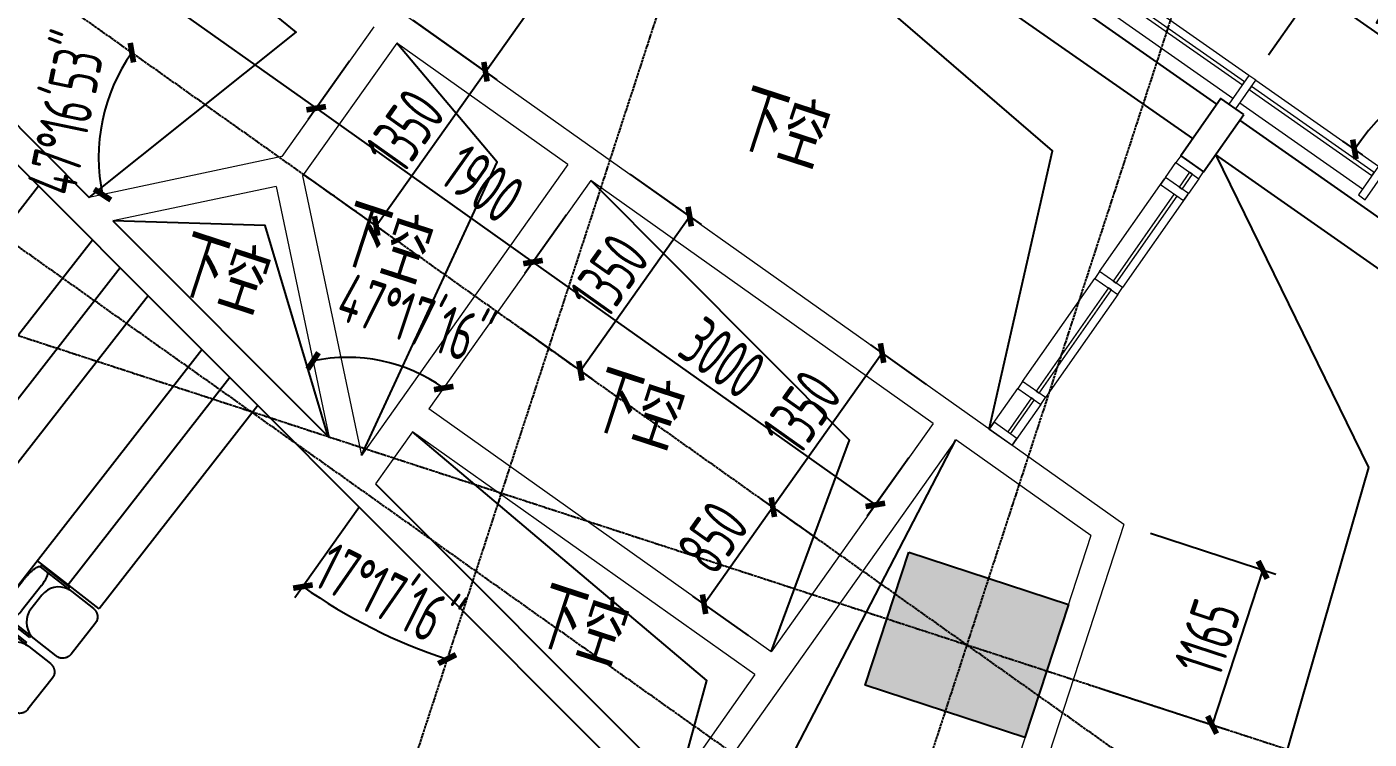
# Model space of a CAD drawing. Header units: millimetres. Extents: x 11515858 to 24947533, y -12784974 to -6116114.
# Drawn here: x 11858917 to 11868513, y -6331300 to -6326210 of the extents above; entities that cross this region are included whole.
import ezdxf
from ezdxf.enums import TextEntityAlignment as Align

# ---------------------------------------------------------------- set-up
doc = ezdxf.new("R2010")
doc.units = ezdxf.units.MM
doc.header["$LTSCALE"] = 10
doc.linetypes.add('A2-RG-AXIS$0$CENTER', pattern=[2, 1.25, -0.25, 0.25, -0.25])
doc.linetypes.add('A2-RG-AXIS$0$DOTE', pattern=[2.42, 2, -0.2, 0.02, -0.2])
for name, color, linetype in [('A2-RB-F2$0$$34$A-DIMS-100', 1, 'Continuous'), ('A2-RB-F2$0$A-DIMS-100', 1, 'Continuous'), ('A2-RD-F2$0$A-FURN-FIXT', 9, 'Continuous'), ('A2-RD-F2$0$A-STRS', 50, 'Continuous'), ('A2-RG-AXIS$0$A-GRID', 1, 'A2-RG-AXIS$0$CENTER'), ('A2-RI-F2$0$A-BEAM-PLAN-S', 2, 'Continuous'), ('A2-RI-F2$0$A-COLS-PLAN-C', 7, 'Continuous'), ('A2-RI-F2$0$A-STRS', 50, 'Continuous'), ('A2-RI-F2$0$A-SYMB-AREA', 4, 'Continuous'), ('A2-RI-F2$0$A-SYMB-NAME', 4, 'Continuous'), ('A2-RI-F2$0$A-SYMB-VOID', 35, 'Continuous'), ('A2-RS-F2$0$A-HATH-GRAY', 8, 'Continuous'), ('A2-RS-F2$0$A-WALL-CONC', 6, 'Continuous')]:
    doc.layers.add(name, color=color, linetype=linetype)
for name, color, linetype, lineweight in [('A2-RI-F2$0$A-FLOR-STRS', 2, 'Continuous', 5), ('A2-RI-F2$0$A-GLAZ', 140, 'Continuous', 5), ('A2-RI-F2$0$A-GLAZ-CWMG', 3, 'Continuous', 5), ('A2-RI-F2$0$A-WALL', 7, 'Continuous', 5)]:
    doc.layers.add(name, color=color, linetype=linetype, lineweight=lineweight)
doc.styles.add('A2-RB-F2$0$$0$XD2008', font='hzs.shx', dxfattribs={"width": 0.7, "bigfont": 'hztxt.shx'})
doc.styles.add('A2-RB-F2$0$XD2008', font='hzs.shx', dxfattribs={"width": 0.7, "bigfont": 'hztxt.shx'})
doc.styles.add('A2-RI-F2$0$ECADI', font='hzs.shx', dxfattribs={"width": 0.7, "bigfont": 'hztxt.shx'})
doc.dimstyles.new('A2-RB-F2$0$$0$XD100$0', dxfattribs={"dimscale": 100, "dimtxt": 3.5, "dimasz": 1, "dimexe": 1, "dimexo": 2, "dimgap": 0.5, "dimtad": 1, "dimdec": 0, "dimdsep": 46, "dimtxsty": 'A2-RB-F2$0$$0$XD2008', "dimblk1": 'A2-RB-F2$0$$20$_ArchTick', "dimblk2": 'A2-RB-F2$0$$20$_ArchTick', "dimsah": 1, "dimcen": 2.5, "dimclrt": 4, "dimaunit": 1, "dimadec": 0, "dimazin": 0, "dimtfac": 1, "dimtdec": 0, "dimtix": 1, "dimtmove": 2, "dimatfit": 3, "dimfxl": 0, "dimtolj": 1, "dimtzin": 0, "dimarcsym": 0})
doc.dimstyles.new('A2-RB-F2$0$XD100$0', dxfattribs={"dimscale": 100, "dimtxt": 3.5, "dimasz": 1, "dimexe": 1, "dimexo": 2, "dimgap": 0.5, "dimtad": 1, "dimdec": 0, "dimdsep": 46, "dimtxsty": 'A2-RB-F2$0$XD2008', "dimblk1": 'A2-RB-F2$0$_ArchTick', "dimblk2": 'A2-RB-F2$0$_ArchTick', "dimsah": 1, "dimcen": 2.5, "dimclrt": 4, "dimaunit": 1, "dimadec": 0, "dimazin": 0, "dimtfac": 1, "dimtdec": 0, "dimtix": 1, "dimtmove": 1, "dimatfit": 3, "dimfxl": 0, "dimtolj": 1, "dimtzin": 0, "dimarcsym": 0})

# ---------------------------------------------------------------- blocks, each defined once
blk = doc.blocks.new('A2-RG-AXIS')
at = {"layer": 'A2-RG-AXIS$0$A-GRID', "linetype": 'A2-RG-AXIS$0$DOTE'}
for p, q in [((11876238.4, -6338141.9), (11846413.5, -6316997.8)), ((11866017.6, -6318162.5), (11852857, -6358539.7)), ((11875313.6, -6339447.6), (11845488.2, -6318303.1)), ((11869345.5, -6319247.1), (11856184.8, -6359624.4)), ((11840967.2, -6322585.1), (11878927.9, -6334958.1))]:
    blk.add_line(p, q, dxfattribs=at)
blk = doc.blocks.new('A2-RB-F2$0$_ArchTick')
at = {"color": 0, "linetype": 'ByBlock', "const_width": 0.4}
blk.add_lwpolyline([(-0.5, -0.5), (0.5, 0.5)], dxfattribs=at)
blk = doc.blocks.new('*D1503')
at = {"layer": 'A2-RB-F2$0$A-DIMS-100', "color": 0, "lineweight": -2, "transparency": 16777216}
for p, q in [((11857594.7, -6323881.1), (11857298.1, -6324299.3)), ((11857356, -6324217.8), (11860985.5, -6326791.5)), ((11861224.3, -6326454.8), (11860927.7, -6326873.1))]:
    blk.add_line(p, q, dxfattribs=at)
at = {"layer": 'Defpoints', "color": 0, "transparency": 16777216}
for p in [(11857710.4, -6323717.9), (11861339.9, -6326291.7), (11860985.5, -6326791.5)]:
    blk.add_point(p, dxfattribs=at)
at = {"layer": 'A2-RB-F2$0$A-DIMS-100', "color": 0, "lineweight": -2, "transparency": 16777216, "xscale": 100, "yscale": 100, "zscale": 100}
for p, rotation in [((11857356, -6324217.8), 144.6591740588575), ((11860985.5, -6326791.5), 324.6591740588575)]:
    blk.add_blockref('A2-RB-F2$0$_ArchTick', p, dxfattribs=dict(at, rotation=rotation))
at = {"layer": 'A2-RB-F2$0$A-DIMS-100', "color": 4, "transparency": 16777216, "insert": (11859300.9, -6325321.1), "char_height": 350, "attachment_point": 5, "rotation": 324.65917, "style": 'A2-RB-F2$0$XD2008'}
blk.add_mtext('\\A1;4450', dxfattribs=at)
blk = doc.blocks.new('*D1504')
at = {"layer": 'A2-RB-F2$0$A-DIMS-100', "color": 0, "lineweight": -2, "transparency": 16777216}
for p, q in [((11862660, -6324775.9), (11863260.6, -6325201.8)), ((11862195.7, -6326530.7), (11863179, -6325144)), ((11861676.7, -6326162.6), (11862277.3, -6326588.5))]:
    blk.add_line(p, q, dxfattribs=at)
at = {"layer": 'Defpoints', "color": 0, "transparency": 16777216}
for p in [(11862496.8, -6324660.2), (11863179, -6325144), (11861513.5, -6326046.9)]:
    blk.add_point(p, dxfattribs=at)
at = {"layer": 'A2-RB-F2$0$A-DIMS-100', "color": 0, "lineweight": -2, "transparency": 16777216, "xscale": 100, "yscale": 100, "zscale": 100}
for p, rotation in [((11863179, -6325144), 54.65917628184723), ((11862195.7, -6326530.7), 234.6591762818472)]:
    blk.add_blockref('A2-RB-F2$0$_ArchTick', p, dxfattribs=dict(at, rotation=rotation))
at = {"layer": 'A2-RB-F2$0$A-DIMS-100', "color": 4, "transparency": 16777216, "insert": (11862503.8, -6325707.2), "char_height": 350, "attachment_point": 5, "rotation": 54.65918, "style": 'A2-RB-F2$0$XD2008'}
blk.add_mtext('\\A1;1700', dxfattribs=at)
blk = doc.blocks.new('*D1506')
at = {"layer": 'A2-RB-F2$0$A-DIMS-100', "color": 0, "lineweight": -2, "transparency": 16777216}
for p, q in [((11866948.8, -6329828.5), (11867846.4, -6330121.4)), ((11867751.4, -6330090.4), (11867390, -6331197.8)), ((11866587.4, -6330935.9), (11867485, -6331228.8))]:
    blk.add_line(p, q, dxfattribs=at)
at = {"layer": 'Defpoints', "color": 0, "transparency": 16777216}
for p in [(11866758.7, -6329766.4), (11866397.3, -6330873.8), (11867390, -6331197.8)]:
    blk.add_point(p, dxfattribs=at)
at = {"layer": 'A2-RB-F2$0$A-DIMS-100', "color": 0, "lineweight": -2, "transparency": 16777216, "xscale": 100, "yscale": 100, "zscale": 100}
for p, rotation in [((11867751.4, -6330090.4), 71.92586464270741), ((11867390, -6331197.8), 251.9258646427074)]:
    blk.add_blockref('A2-RB-F2$0$_ArchTick', p, dxfattribs=dict(at, rotation=rotation))
at = {"layer": 'A2-RB-F2$0$A-DIMS-100', "color": 4, "transparency": 16777216, "insert": (11867356.8, -6330574.3), "char_height": 350, "attachment_point": 5, "rotation": 71.92586, "style": 'A2-RB-F2$0$XD2008'}
blk.add_mtext('\\A1;1165', dxfattribs=at)
blk = doc.blocks.new('*D1520')
at = {"layer": 'A2-RB-F2$0$A-DIMS-100', "color": 0, "lineweight": -2, "transparency": 16777216}
for p, q in [((11865030.9, -6328541.3), (11864249.9, -6329642.7)), ((11865347.4, -6328765.6), (11864949.4, -6328483.4)), ((11864566.3, -6329867.1), (11864168.3, -6329584.9))]:
    blk.add_line(p, q, dxfattribs=at)
at = {"layer": 'Defpoints', "color": 0, "transparency": 16777216}
for p in [(11865510.5, -6328881.3), (11864249.9, -6329642.7), (11864729.5, -6329982.8)]:
    blk.add_point(p, dxfattribs=at)
at = {"layer": 'A2-RB-F2$0$A-DIMS-100', "color": 0, "lineweight": -2, "transparency": 16777216, "xscale": 100, "yscale": 100, "zscale": 100}
for p, rotation in [((11865030.9, -6328541.3), 54.65917628219081), ((11864249.9, -6329642.7), 234.6591762821908)]:
    blk.add_blockref('A2-RB-F2$0$_ArchTick', p, dxfattribs=dict(at, rotation=rotation))
at = {"layer": 'A2-RB-F2$0$A-DIMS-100', "color": 4, "transparency": 16777216, "insert": (11864456.9, -6328961.8), "char_height": 350, "attachment_point": 5, "rotation": 54.65918, "style": 'A2-RB-F2$0$XD2008'}
blk.add_mtext('\\A1;1350', dxfattribs=at)
blk = doc.blocks.new('*D2062')
at = {"layer": 'A2-RB-F2$0$A-DIMS-100', "color": 0, "lineweight": -2, "transparency": 16777216}
for p, q in [((11866866.6, -6325762), (11867253, -6325210.5)), ((11868121.5, -6325941.1), (11867195.6, -6325292.4)), ((11867792.5, -6326410.7), (11868178.8, -6325859.2))]:
    blk.add_line(p, q, dxfattribs=at)
at = {"layer": 'Defpoints', "color": 0, "transparency": 16777216}
for p in [(11867195.6, -6325292.4), (11866751.8, -6325925.8), (11867677.7, -6326574.5)]:
    blk.add_point(p, dxfattribs=at)
at = {"layer": 'A2-RB-F2$0$A-DIMS-100', "color": 0, "lineweight": -2, "transparency": 16777216, "xscale": 100, "yscale": 100, "zscale": 100}
for p, rotation in [((11867195.6, -6325292.4), 144.9846443538181), ((11868121.5, -6325941.1), 324.9846443538181)]:
    blk.add_blockref('A2-RB-F2$0$_ArchTick', p, dxfattribs=dict(at, rotation=rotation))
at = {"layer": 'A2-RB-F2$0$A-DIMS-100', "color": 4, "transparency": 16777216, "insert": (11867787.6, -6325432.5), "char_height": 350, "attachment_point": 5, "rotation": 324.98464, "style": 'A2-RB-F2$0$XD2008'}
blk.add_mtext('\\A1;1131', dxfattribs=at)
blk = doc.blocks.new('*D2069')
at = {"layer": 'A2-RB-F2$0$A-DIMS-100', "color": 0, "lineweight": -2, "transparency": 16777216}
for p, q in [((11867792.5, -6326410.7), (11868178.8, -6325859.2)), ((11869047.3, -6326589.8), (11868121.5, -6325941.1)), ((11868718.4, -6327059.3), (11869104.7, -6326507.9))]:
    blk.add_line(p, q, dxfattribs=at)
at = {"layer": 'Defpoints', "color": 0, "transparency": 16777216}
for p in [(11868121.5, -6325941.1), (11867677.7, -6326574.5), (11868603.6, -6327223.1)]:
    blk.add_point(p, dxfattribs=at)
at = {"layer": 'A2-RB-F2$0$A-DIMS-100', "color": 0, "lineweight": -2, "transparency": 16777216, "xscale": 100, "yscale": 100, "zscale": 100}
for p, rotation in [((11868121.5, -6325941.1), 144.9846443539264), ((11869047.3, -6326589.8), 324.9846443539264)]:
    blk.add_blockref('A2-RB-F2$0$_ArchTick', p, dxfattribs=dict(at, rotation=rotation))
at = {"layer": 'A2-RB-F2$0$A-DIMS-100', "color": 4, "transparency": 16777216, "insert": (11868713.5, -6326081.2), "char_height": 350, "attachment_point": 5, "rotation": 324.98464, "style": 'A2-RB-F2$0$XD2008'}
blk.add_mtext('\\A1;1131', dxfattribs=at)
blk = doc.blocks.new('A2-RB-F2$0$$20$_ArchTick')
at = {"color": 0, "linetype": 'ByBlock', "const_width": 0.4}
blk.add_lwpolyline([(-0.5, -0.5), (0.5, 0.5)], dxfattribs=at)
blk = doc.blocks.new('*D2070')
at = {"layer": 'A2-RB-F2$0$$34$A-DIMS-100', "color": 0, "lineweight": -2, "transparency": 16777216}
blk.add_line((11868464.4, -6327125.6), (11868325.1, -6327028), dxfattribs=at)
blk.add_arc((11870088, -6328263.1), 2052.5, 71.94704, 144.98464, dxfattribs=at)
at = {"layer": 'Defpoints', "color": 0, "transparency": 16777216}
for p in [(11872673.2, -6320331.8), (11869042, -6326497.1), (11868628.2, -6327240.4), (11869504.9, -6327854.6), (11859512.5, -6360709)]:
    blk.add_point(p, dxfattribs=at)
at = {"layer": 'A2-RB-F2$0$$34$A-DIMS-100', "color": 0, "lineweight": -2, "transparency": 16777216, "xscale": 100, "yscale": 100, "zscale": 100}
for p, rotation in [((11870724.1, -6326311.6), 341.9470385784788), ((11868407, -6327085.4), 234.9846443395803)]:
    blk.add_blockref('A2-RB-F2$0$$20$_ArchTick', p, dxfattribs=dict(at, rotation=rotation))
at = {"layer": 'A2-RB-F2$0$$34$A-DIMS-100', "color": 4, "transparency": 16777216, "insert": (11869946.1, -6325879.7), "char_height": 350, "attachment_point": 5, "rotation": 3.4071, "style": 'A2-RB-F2$0$$0$XD2008'}
blk.add_mtext('\\A1;73°2\'15"', dxfattribs=at)
blk = doc.blocks.new('*D1464')
at = {"layer": 'A2-RB-F2$0$A-DIMS-100', "color": 0, "lineweight": -2, "transparency": 16777216}
for p, q in [((11861224.3, -6326454.8), (11860927.7, -6326873.1)), ((11860985.5, -6326791.5), (11862535.4, -6327890.5)), ((11862774.1, -6327553.9), (11862477.6, -6327972.1))]:
    blk.add_line(p, q, dxfattribs=at)
at = {"layer": 'Defpoints', "color": 0, "transparency": 16777216}
for p in [(11861339.9, -6326291.7), (11862889.8, -6327390.7), (11862535.4, -6327890.5)]:
    blk.add_point(p, dxfattribs=at)
at = {"layer": 'A2-RB-F2$0$A-DIMS-100', "color": 0, "lineweight": -2, "transparency": 16777216, "xscale": 100, "yscale": 100, "zscale": 100}
for p, rotation in [((11860985.5, -6326791.5), 144.6591740588332), ((11862535.4, -6327890.5), 324.6591740588332)]:
    blk.add_blockref('A2-RB-F2$0$_ArchTick', p, dxfattribs=dict(at, rotation=rotation))
at = {"layer": 'A2-RB-F2$0$A-DIMS-100', "color": 4, "transparency": 16777216, "insert": (11862176.9, -6327330), "char_height": 350, "attachment_point": 5, "rotation": 324.65917, "style": 'A2-RB-F2$0$XD2008'}
blk.add_mtext('\\A1;1900', dxfattribs=at)
blk = doc.blocks.new('*D1465')
at = {"layer": 'A2-RB-F2$0$A-DIMS-100', "color": 0, "lineweight": -2, "transparency": 16777216}
for p, q in [((11862774.1, -6327553.9), (11862477.6, -6327972.1)), ((11862535.4, -6327890.5), (11864982.6, -6329625.9)), ((11865221.3, -6329289.2), (11864924.7, -6329707.4))]:
    blk.add_line(p, q, dxfattribs=at)
at = {"layer": 'Defpoints', "color": 0, "transparency": 16777216}
for p in [(11862889.8, -6327390.7), (11865337, -6329126.1), (11864982.6, -6329625.9)]:
    blk.add_point(p, dxfattribs=at)
at = {"layer": 'A2-RB-F2$0$A-DIMS-100', "color": 0, "lineweight": -2, "transparency": 16777216, "xscale": 100, "yscale": 100, "zscale": 100}
for p, rotation in [((11862535.4, -6327890.5), 144.6591740588606), ((11864982.6, -6329625.9), 324.6591740588606)]:
    blk.add_blockref('A2-RB-F2$0$_ArchTick', p, dxfattribs=dict(at, rotation=rotation))
at = {"layer": 'A2-RB-F2$0$A-DIMS-100', "color": 4, "transparency": 16777216, "insert": (11863889.1, -6328574.7), "char_height": 350, "attachment_point": 5, "rotation": 324.65917, "style": 'A2-RB-F2$0$XD2008'}
blk.add_mtext('\\A1;3000', dxfattribs=at)
blk = doc.blocks.new('*D1466')
at = {"layer": 'A2-RB-F2$0$A-DIMS-100', "color": 0, "lineweight": -2, "transparency": 16777216}
for p, q in [((11863226.5, -6327261.7), (11863737.1, -6327623.6)), ((11863655.5, -6327565.8), (11862874.4, -6328667.6)), ((11862445.4, -6328363.5), (11862956, -6328725.5))]:
    blk.add_line(p, q, dxfattribs=at)
at = {"layer": 'Defpoints', "color": 0, "transparency": 16777216}
for p in [(11863063.4, -6327146), (11862282.2, -6328247.8), (11862874.4, -6328667.6)]:
    blk.add_point(p, dxfattribs=at)
at = {"layer": 'A2-RB-F2$0$A-DIMS-100', "color": 0, "lineweight": -2, "transparency": 16777216, "xscale": 100, "yscale": 100, "zscale": 100}
for p, rotation in [((11863655.5, -6327565.8), 54.66557619216687), ((11862874.4, -6328667.6), 234.6655761921669)]:
    blk.add_blockref('A2-RB-F2$0$_ArchTick', p, dxfattribs=dict(at, rotation=rotation))
at = {"layer": 'A2-RB-F2$0$A-DIMS-100', "color": 4, "transparency": 16777216, "insert": (11863081.4, -6327986.6), "char_height": 350, "attachment_point": 5, "rotation": 54.66558, "style": 'A2-RB-F2$0$XD2008'}
blk.add_mtext('\\A1;1350', dxfattribs=at)
blk = doc.blocks.new('*D1467')
at = {"layer": 'A2-RB-F2$0$A-DIMS-100', "color": 0, "lineweight": -2, "transparency": 16777216}
for p, q in [((11861676.6, -6326162.6), (11862277.3, -6326588.5)), ((11861414.3, -6327632.6), (11862195.7, -6326530.7)), ((11860895.2, -6327264.5), (11861495.9, -6327690.5))]:
    blk.add_line(p, q, dxfattribs=at)
at = {"layer": 'Defpoints', "color": 0, "transparency": 16777216}
for p in [(11861513.5, -6326046.9), (11862195.7, -6326530.7), (11860732.1, -6327148.9)]:
    blk.add_point(p, dxfattribs=at)
at = {"layer": 'A2-RB-F2$0$A-DIMS-100', "color": 0, "lineweight": -2, "transparency": 16777216, "xscale": 100, "yscale": 100, "zscale": 100}
for p, rotation in [((11862195.7, -6326530.7), 54.65917628191503), ((11861414.3, -6327632.6), 234.659176281915)]:
    blk.add_blockref('A2-RB-F2$0$_ArchTick', p, dxfattribs=dict(at, rotation=rotation))
at = {"layer": 'A2-RB-F2$0$A-DIMS-100', "color": 4, "transparency": 16777216, "insert": (11861621.4, -6326951.5), "char_height": 350, "attachment_point": 5, "rotation": 54.65918, "style": 'A2-RB-F2$0$XD2008'}
blk.add_mtext('\\A1;1350', dxfattribs=at)
blk = doc.blocks.new('*D1469')
at = {"layer": 'A2-RB-F2$0$$34$A-DIMS-100', "color": 0, "lineweight": -2, "transparency": 16777216}
blk.add_arc((11861209.5, -6329760.3), 1188.5, 54.65918, 101.94705, dxfattribs=at)
at = {"layer": 'Defpoints', "color": 0, "transparency": 16777216}
for p in [(11860658.2, -6327154.8), (11863063.4, -6327146), (11861288.6, -6328574.4), (11861790.8, -6328940.6), (11861155.3, -6329504.2)]:
    blk.add_point(p, dxfattribs=at)
at = {"layer": 'A2-RB-F2$0$$34$A-DIMS-100', "color": 0, "lineweight": -2, "transparency": 16777216, "xscale": 100, "yscale": 100, "zscale": 100}
for p, rotation in [((11860963.5, -6328597.6), 191.9470509567205), ((11861897, -6328790.8), 324.6591762822943)]:
    blk.add_blockref('A2-RB-F2$0$$20$_ArchTick', p, dxfattribs=dict(at, rotation=rotation))
at = {"layer": 'A2-RB-F2$0$$34$A-DIMS-100', "color": 4, "transparency": 16777216, "insert": (11861694.1, -6328301.8), "char_height": 350, "attachment_point": 5, "rotation": 341.62299, "style": 'A2-RB-F2$0$$0$XD2008'}
blk.add_mtext('\\A1;47°17\'16"', dxfattribs=at)
blk = doc.blocks.new('*D1471')
at = {"layer": 'A2-RB-F2$0$A-DIMS-100', "color": 0, "lineweight": -2, "transparency": 16777216}
for p, q in [((11864566.3, -6329867.1), (11864168.3, -6329584.9)), ((11864249.9, -6329642.7), (11863758.4, -6330335.9)), ((11864074.8, -6330560.2), (11863676.8, -6330278))]:
    blk.add_line(p, q, dxfattribs=at)
at = {"layer": 'Defpoints', "color": 0, "transparency": 16777216}
for p in [(11864729.5, -6329982.8), (11863758.4, -6330335.9), (11864238, -6330675.9)]:
    blk.add_point(p, dxfattribs=at)
at = {"layer": 'A2-RB-F2$0$A-DIMS-100', "color": 0, "lineweight": -2, "transparency": 16777216, "xscale": 100, "yscale": 100, "zscale": 100}
for p, rotation in [((11864249.9, -6329642.7), 54.65917628210121), ((11863758.4, -6330335.9), 234.6591762821012)]:
    blk.add_blockref('A2-RB-F2$0$_ArchTick', p, dxfattribs=dict(at, rotation=rotation))
at = {"layer": 'A2-RB-F2$0$A-DIMS-100', "color": 4, "transparency": 16777216, "insert": (11863820.6, -6329859.1), "char_height": 350, "attachment_point": 5, "rotation": 54.65918, "style": 'A2-RB-F2$0$XD2008'}
blk.add_mtext('\\A1;850', dxfattribs=at)
blk = doc.blocks.new('*D1474')
at = {"layer": 'A2-RB-F2$0$$34$A-DIMS-100', "color": 0, "lineweight": -2, "transparency": 16777216}
blk.add_arc((11860721.6, -6327141.4), 1291.2, 144.66558, 191.94705, dxfattribs=at)
at = {"layer": 'Defpoints', "color": 0, "transparency": 16777216}
for p in [(11846413.5, -6316997.8), (11859505, -6326708.8), (11860740.2, -6327137.4), (11859363.8, -6327428.7), (11876238.4, -6338141.9)]:
    blk.add_point(p, dxfattribs=at)
at = {"layer": 'A2-RB-F2$0$$34$A-DIMS-100', "color": 0, "lineweight": -2, "transparency": 16777216, "xscale": 100, "yscale": 100, "zscale": 100}
for p, rotation in [((11859668.2, -6326394.6), 54.66557619212736), ((11859458.3, -6327408.7), 281.947050942471)]:
    blk.add_blockref('A2-RB-F2$0$$20$_ArchTick', p, dxfattribs=dict(at, rotation=rotation))
at = {"layer": 'A2-RB-F2$0$$34$A-DIMS-100', "color": 4, "transparency": 16777216, "insert": (11859204.2, -6326827.3), "char_height": 350, "attachment_point": 5, "rotation": 78.30631, "style": 'A2-RB-F2$0$$0$XD2008'}
blk.add_mtext('\\A1;47°16\'53"', dxfattribs=at)
blk = doc.blocks.new('*D1476')
at = {"layer": 'A2-RB-F2$0$$34$A-DIMS-100', "color": 0, "lineweight": -2, "transparency": 16777216}
blk.add_line((11861295, -6329639.8), (11860833.1, -6330291.1), dxfattribs=at)
blk.add_arc((11863111.8, -6327077.7), 3839.3, 234.65918, 251.94704, dxfattribs=at)
at = {"layer": 'Defpoints', "color": 0, "transparency": 16777216}
for p in [(11866017.6, -6318162.5), (11862947.7, -6327309.1), (11861410.6, -6329476.7), (11861216.6, -6330416.7), (11852857, -6358539.7)]:
    blk.add_point(p, dxfattribs=at)
at = {"layer": 'A2-RB-F2$0$$34$A-DIMS-100', "color": 0, "lineweight": -2, "transparency": 16777216, "xscale": 100, "yscale": 100, "zscale": 100}
for p, rotation in [((11860891, -6330209.6), 144.6591762823225), ((11861922, -6330728), 341.9470385784884)]:
    blk.add_blockref('A2-RB-F2$0$$20$_ArchTick', p, dxfattribs=dict(at, rotation=rotation))
at = {"layer": 'A2-RB-F2$0$$34$A-DIMS-100', "color": 4, "transparency": 16777216, "insert": (11861502.9, -6330277), "char_height": 350, "attachment_point": 5, "rotation": 333.30311, "style": 'A2-RB-F2$0$$0$XD2008'}
blk.add_mtext('\\A1;17°17\'16"', dxfattribs=at)
blk = doc.blocks.new('A2-RD-F2$0$M_Seating-Auditorium - 457 x 610mm-3355791-Documents - Level 2')
at = {"layer": 'A2-RD-F2$0$A-FURN-FIXT'}
for p, q in [((97.2, 101.1), (197.2, 101.1)), ((197.2, 101.1), (224.2, 100.7)), ((-67.9, 64.9), (-55.1, 64.9)), ((-67.9, -189.9), (-67.9, 64.9)), ((-55.2, 64.1), (-55.2, -215.3)), ((376.6, 64.7), (389.3, 64.7)), ((376.6, -215.3), (376.6, 64.1)), ((389.3, 64.7), (389.3, -189.9)), ((275, -24.9), (46.4, -24.9)), ((224.2, -70.3), (97.2, -70.3)), ((-51.7, -189.9), (-67.9, -189.9)), ((389.3, -189.9), (373.1, -189.9)), ((-55.2, -418.8), (-55.2, -222.2)), ((376.6, -222.2), (376.6, -418.8)), ((300.4, -494.7), (21, -494.7))]:
    blk.add_line(p, q, dxfattribs=at)
for centre, major_axis, ratio, start_param, end_param in [((46.4, -0.9), (-101.6, 0), 0.236052, 0, 1.570796), ((97.2, -222.2), (152.4, 0), 0.996195, 1.570796, 2.931845), ((224.2, -222.2), (152.4, 0), 0.996195, 0.215398, 1.570796), ((275, -0.9), (-101.6, 0), 0.236052, 1.570796, 3.141593)]:
    blk.add_ellipse(centre, major_axis=major_axis, ratio=ratio, start_param=start_param, end_param=end_param, dxfattribs=at)
for points, knots in [([(-55.1, 64.9), (-55.1, 66.8), (-53.9, 70.5), (-46.4, 78), (-28.1, 86.5), (0.5, 93.3), (27.8, 97.3), (50, 99.5), (73.3, 100.8), (89.2, 101.1), (97.2, 101.1)], [-1, -1, -1, -1, -0.9, -0.8, -0.6, -0.4, -0.3, -0.2, -0.1, 0, 0, 0, 0]), ([(21, -494.7), (16.7, -494.7), (10.3, -494.1), (2, -492.4), (-4.2, -490.5), (-10.2, -488.1), (-15.8, -485.3), (-21.4, -481.9), (-29.4, -476.1), (-39.1, -466.5), (-46.7, -454.4), (-51, -443.9), (-54.2, -432.9), (-55.2, -424.5), (-55.2, -418.8)], [-1, -1, -1, -1, -0.892857, -0.839286, -0.785714, -0.732143, -0.678571, -0.625, -0.571429, -0.428571, -0.285714, -0.214286, -0.142857, 0, 0, 0, 0]), ([(376.6, -418.8), (376.6, -423.1), (376.1, -429.5), (374.3, -437.7), (372.4, -443.9), (370.1, -449.8), (367.2, -455.5), (363.8, -461), (358, -469), (348.3, -478.6), (336.2, -486.2), (325.6, -490.6), (314.7, -493.7), (306.2, -494.7), (300.4, -494.7)], [-1, -1, -1, -1, -0.892857, -0.839286, -0.785714, -0.732143, -0.678571, -0.625, -0.571429, -0.428571, -0.285714, -0.214286, -0.142857, 0, 0, 0, 0])]:
    blk.add_open_spline(points, degree=3, knots=knots, dxfattribs=at)
for points in [[(224.2, 100.7), (232.2, 100.7), (248.1, 100.4), (271.5, 99.1), (293.7, 96.9), (314.1, 94), (332.4, 90.3), (348, 86), (360.5, 81.2), (369.7, 75.9), (375.3, 70.4), (376.6, 66.6), (376.6, 64.7)], [(-55.2, -222.2), (-55.2, -216.7), (-54.6, -205.9), (-52.8, -195.2), (-51.7, -189.9)], [(373.1, -189.9), (374.3, -195.2), (376, -205.9), (376.6, -216.7), (376.6, -222.2)]]:
    blk.add_open_spline(points, degree=3, dxfattribs=at)
blk = doc.blocks.new('A2-RD-F2')
at = {"layer": 'A2-RD-F2$0$A-STRS'}
for p, q in [((11859001, -6327348.6), (11858144.6, -6328445.8)), ((11859385.6, -6327733.5), (11854238.4, -6334328)), ((11859585, -6327933), (11858574.4, -6329227.9)), ((11859784.5, -6328132.6), (11858795.1, -6329400.2)), ((11860169.1, -6328517.4), (11855197.3, -6334887.2)), ((11860368.6, -6328716.9), (11859213.3, -6330197)), ((11860568, -6328916.5), (11859434, -6330369.3)), ((11859434, -6330369.3), (11858992.6, -6330024.7))]:
    blk.add_line(p, q, dxfattribs=at)
at = {"layer": 'A2-RD-F2$0$A-FURN-FIXT', "rotation": 51.75596005923182}
for p in [(11858831.5, -6330403.2), (11858523.6, -6330797.1)]:
    blk.add_blockref('A2-RD-F2$0$M_Seating-Auditorium - 457 x 610mm-3355791-Documents - Level 2', p, dxfattribs=at)
blk = doc.blocks.new('A2-RS-F2')
at = {"layer": 'A2-RS-F2$0$A-HATH-GRAY'}
blk.add_hatch(color=256, dxfattribs=at).paths.add_polyline_path([(11865221.8, -6329964.2), (11866362.3, -6330337.1), (11866051.5, -6331287.6), (11864911, -6330914.7)])
at = {"layer": 'A2-RS-F2$0$A-WALL-CONC'}
blk.add_lwpolyline([(11865221.8, -6329964.2), (11866362.3, -6330337.1), (11866051.5, -6331287.6), (11864911, -6330914.7), (11865221.8, -6329964.2)], dxfattribs=at)
blk = doc.blocks.new('A2-RI-F2$0$5erhfh')
at = {"layer": 'A2-RI-F2$0$A-SYMB-AREA', "style": 'A2-RI-F2$0$ECADI', "width": 0.7}
blk.add_attdef('340M2', text='', height=2.5, dxfattribs=at).set_placement((0, 1.25), align=Align.MIDDLE_LEFT)
at = {"layer": 'A2-RI-F2$0$A-SYMB-NAME', "style": 'A2-RI-F2$0$ECADI', "width": 0.7}
blk.add_attdef('CHINESENAME', (-12.292, 3.087), '', height=4.5, dxfattribs=at)
blk = doc.blocks.new('A2-RI-F2$0$System Panel - Glazed-4049410-Documents - Level 2')
at = {"layer": 'A2-RI-F2$0$A-GLAZ', "lineweight": 13}
for p, q in [((535.3, 44.5), (-535.3, 44.5)), ((-535.3, 44.5), (-535.3, 19)), ((-535.3, 19), (535.3, 19)), ((535.3, 19), (535.3, 44.5))]:
    blk.add_line(p, q, dxfattribs=at)
blk = doc.blocks.new('A2-RI-F2$0$Rectangular Mullion - 60mm x 200mm-4048818-Documents - Level 2')
at = {"layer": 'A2-RI-F2$0$A-GLAZ-CWMG'}
blk.add_line((81455.5, -10417.8), (80431.6, -10105.5), dxfattribs=at)
blk = doc.blocks.new('A2-RI-F2$0$System Panel - Glazed-4048851-Documents - Level 2')
at = {"layer": 'A2-RI-F2$0$A-GLAZ', "lineweight": 13}
for p, q in [((535.3, 44.4), (-535.3, 44.4)), ((-535.3, 44.4), (-535.3, 19)), ((-535.3, 19), (535.3, 19)), ((535.3, 19), (535.3, 44.4))]:
    blk.add_line(p, q, dxfattribs=at)
blk = doc.blocks.new('A2-RI-F2$0$Rectangular Mullion - 60mm x 200mm-4048817-Documents - Level 2')
at = {"layer": 'A2-RI-F2$0$A-GLAZ-CWMG'}
blk.add_line((79350.2, -9775.6), (80374.2, -10088), dxfattribs=at)
blk = doc.blocks.new('A2-RI-F2$0$Rectangular Mullion - 60mm x 200mm-3681593-Documents - Level 2')
at = {"layer": 'A2-RI-F2$0$A-GLAZ-CWMG', "lineweight": 13}
for p, q in [((-30, 150), (30, 150)), ((-30, -100), (-30, 150)), ((30, 150), (30, -100)), ((30, -100), (-30, -100))]:
    blk.add_line(p, q, dxfattribs=at)
blk = doc.blocks.new('A2-RI-F2$0$Rectangular Mullion - 60mm x 200mm-3687299-Documents - Level 2')
at = {"layer": 'A2-RI-F2$0$A-GLAZ-CWMG', "lineweight": 13}
for p, q in [((-30, 150), (30, 150)), ((-30, -100), (-30, 150)), ((30, 150), (30, -100)), ((30, -100), (-30, -100))]:
    blk.add_line(p, q, dxfattribs=at)
blk = doc.blocks.new('A2-RI-F2$0$System Panel - Glazed-5381746-Documents - Level 3')
at = {"layer": 'A2-RI-F2$0$A-GLAZ', "lineweight": 13}
for p, q in [((65, 44.5), (-65, 44.5)), ((-65, 44.5), (-65, 19.1)), ((-65, 19.1), (65, 19.1)), ((65, 19.1), (65, 44.5))]:
    blk.add_line(p, q, dxfattribs=at)
blk = doc.blocks.new('A2-RI-F2$0$Rectangular Mullion - 60mm x 200mm-5381738-Documents - Level 3')
at = {"layer": 'A2-RI-F2$0$A-GLAZ-CWMG'}
for p, q in [((87349, -14003.1), (87585.3, -13228.3)), ((87776.6, -13286.6), (87540.3, -14061.4))]:
    blk.add_line(p, q, dxfattribs=at)
blk = doc.blocks.new('A2-RI-F2$0$Rectangular Mullion - 60mm x 200mm-5381737-Documents - Level 3')
at = {"layer": 'A2-RI-F2$0$A-GLAZ-CWMG'}
for p, q in [((87602.8, -13170.9), (87640.7, -13046.6)), ((87832, -13105), (87794.1, -13229.3))]:
    blk.add_line(p, q, dxfattribs=at)
blk = doc.blocks.new('A2-RI-F2$0$Rectangular Mullion - 60mm x 200mm-5220900-Documents - Level 3')
at = {"layer": 'A2-RI-F2$0$A-GLAZ-CWMG', "lineweight": 20}
for p, q in [((-30, 100), (30, 100)), ((-30, -100), (-30, 100)), ((30, 100), (30, -100)), ((30, -100), (-30, -100))]:
    blk.add_line(p, q, dxfattribs=at)
blk = doc.blocks.new('A2-RI-F2$0$System Panel - Glazed-5381754-Documents - Level 3')
at = {"layer": 'A2-RI-F2$0$A-GLAZ', "lineweight": 13}
for p, q in [((450, 44.45), (-450, 44.45)), ((-450, 44.45), (-450, 19.05)), ((-450, 19.05), (450, 19.05)), ((450, 19.05), (450, 44.45))]:
    blk.add_line(p, q, dxfattribs=at)
blk = doc.blocks.new('A2-RI-F2$0$Rectangular Mullion - 60mm x 200mm-5381740-Documents - Level 3')
at = {"layer": 'A2-RI-F2$0$A-GLAZ-CWMG'}
for p, q in [((87069, -14921.3), (87331.5, -14060.4)), ((87522.8, -14118.8), (87260.3, -14979.6))]:
    blk.add_line(p, q, dxfattribs=at)
blk = doc.blocks.new('A2-RI-F2$0$Rectangular Mullion - 60mm x 200mm-5239426-Documents - Level 3')
at = {"layer": 'A2-RI-F2$0$A-GLAZ-CWMG', "lineweight": 20}
for p, q in [((-60, 100), (0, 100)), ((-60, -100), (-60, 100)), ((0, 100), (0, -100)), ((0, -100), (-60, -100))]:
    blk.add_line(p, q, dxfattribs=at)
blk = doc.blocks.new('A2-RI-F2$0$Rectangular Mullion - 60mm x 200mm-5347401-Documents - Level 3')
at = {"layer": 'A2-RI-F2$0$A-GLAZ-CWMG', "lineweight": 20}
for p, q in [((0, 100), (-60, 100)), ((-60, 100), (-60, -100)), ((0, -100), (0, 100)), ((-60, -100), (0, -100))]:
    blk.add_line(p, q, dxfattribs=at)
blk = doc.blocks.new('A2-RB-F2')
at = {"layer": 'A2-RB-F2$0$$34$A-DIMS-100'}
for base, line1, line2, picture, middle in [((11859504.9581, -6326708.8044), ((11860740.219, -6327137.4399), (11859363.7587, -6327428.6864)), ((11876238.3543, -6338141.9015), (11846413.5362, -6316997.8396)), '*D1474', (11859204.1661, -6326827.3291)), ((11861216.6459, -6330416.719), ((11866017.6373, -6318162.465), (11852856.9937, -6358539.7281)), ((11862947.6871, -6327309.129), (11861410.6467, -6329476.6926)), '*D1476', (11861502.9454, -6330276.9671))]:
    dim = blk.add_angular_dim_2l(base=base, line1=line1, line2=line2, dimstyle='A2-RB-F2$0$$0$XD100$0', override={"dimadec": 4}, dxfattribs=at)
    dim.commit()
    dim.dimension.update_dxf_attribs({"geometry": picture, "text_midpoint": middle})
for base, line1, line2, picture, middle in [((11869041.9879, -6326497.1393), ((11869504.9173, -6327854.6145), (11868628.1715, -6327240.3602)), ((11872673.1655, -6320331.7808), (11859512.522, -6360709.0437)), '*D2070', (11869946.1066, -6325879.6784)), ((11861288.6245, -6328574.4415), ((11860658.2327, -6327154.7875), (11861155.3398, -6329504.1663)), ((11863063.3749, -6327145.9838), (11861790.7848, -6328940.6146)), '*D1469', (11861694.0765, -6328301.7668))]:
    dim = blk.add_angular_dim_2l(base=base, line1=line1, line2=line2, dimstyle='A2-RB-F2$0$$0$XD100$0', override={"dimadec": 4}, dxfattribs=at)
    dim.commit()
    dim.dimension.update_dxf_attribs({"geometry": picture, "text_midpoint": middle, "dimtype": 130})
at = {"layer": 'A2-RB-F2$0$A-DIMS-100'}
for p1, p2, distance, text, picture, middle in [((11857710.4, -6323717.9), (11861339.9, -6326291.7), -612.7, '4450', '*D1503', (11859300.9, -6325321.1)), ((11860732.1, -6327148.9), (11861513.5, -6326046.9), -836.3, '1350', '*D1467', (11861621.4, -6326951.5))]:
    dim = blk.add_aligned_dim(p1=p1, p2=p2, distance=distance, text=text, dimstyle='A2-RB-F2$0$XD100$0', dxfattribs=at)
    dim.commit()
    dim.dimension.update_dxf_attribs({"geometry": picture, "text_midpoint": middle})
for p1, p2, distance, picture, middle in [((11861513.5, -6326046.9), (11862496.8, -6324660.2), -836.3, '*D1504', (11862503.8, -6325707.2)), ((11867677.7, -6326574.5), (11866751.8, -6325925.8), -773.4, '*D2062', (11867787.6, -6325432.5)), ((11868603.6015, -6327223.1463), (11867677.7158, -6326574.4643), -773.3525, '*D2069', (11868713.5093, -6326081.1563)), ((11862889.8, -6327390.7), (11865337, -6329126.1), -612.7, '*D1465', (11863889.1, -6328574.7)), ((11865510.5, -6328881.3), (11864729.5, -6329982.8), -587.9, '*D1520', (11864456.9, -6328961.8)), ((11864729.5, -6329982.8), (11864238, -6330675.9), -587.9, '*D1471', (11863820.6, -6329859.1)), ((11866758.7, -6329766.4), (11866397.3, -6330873.8), 1044.2, '*D1506', (11867356.8, -6330574.3))]:
    dim = blk.add_aligned_dim(p1=p1, p2=p2, distance=distance, dimstyle='A2-RB-F2$0$XD100$0', dxfattribs=at)
    dim.commit()
    dim.dimension.update_dxf_attribs({"geometry": picture, "text_midpoint": middle})
dim = blk.add_linear_dim(base=(11862535.4, -6327890.5), p1=(11861339.9, -6326291.7), p2=(11862889.8, -6327390.7), angle=324.65917, dimstyle='A2-RB-F2$0$XD100$0', dxfattribs=at)
dim.commit()
dim.dimension.update_dxf_attribs({"geometry": '*D1464', "text_midpoint": (11862046.8, -6327513.5), "dimtype": 129})
dim = blk.add_aligned_dim(p1=(11863063.4, -6327146), p2=(11862282.2, -6328247.8), distance=725.8, text='1350', dimstyle='A2-RB-F2$0$XD100$0', override={"dimtxsty": 'A2-RB-F2$0$XD2008', "dimblk1": 'A2-RB-F2$0$_ArchTick', "dimblk2": 'A2-RB-F2$0$_ArchTick'}, dxfattribs=at)
dim.commit()
dim.dimension.update_dxf_attribs({"geometry": '*D1466', "text_midpoint": (11863081.4, -6327986.6)})
blk = doc.blocks.new('A2-RI-F2')
at = {"layer": 'A2-RI-F2$0$A-BEAM-PLAN-S'}
for p, q in [((11867423.7, -6326762.8), (11862958, -6323634.1)), ((11867251.5, -6327008.5), (11862785.9, -6323879.8)), ((11870119.2, -6328651.3), (11867587.5, -6326877.5)), ((11869765.1, -6328769.5), (11867415.3, -6327123.2))]:
    blk.add_line(p, q, dxfattribs=at)
at = {"layer": 'A2-RI-F2$0$A-COLS-PLAN-C'}
blk.add_lwpolyline([(11867616.2, -6326836.6), (11867452.4, -6326721.8), (11867165.5, -6327131.3), (11867329.3, -6327246.1)], close=True, dxfattribs=at)
at = {"layer": 'A2-RI-F2$0$A-GLAZ', "lineweight": 13}
for p, q in [((11867119.6, -6327404.3), (11866683.5, -6328026.8)), ((11866704.3, -6328041.3), (11867140.4, -6327418.9)), ((11866683.5, -6328026.8), (11866704.3, -6328041.3)), ((11866098.2, -6328862.1), (11865928.6, -6329104.2)), ((11865949.3, -6329118.9), (11866119, -6328876.7)), ((11866119, -6328876.7), (11866098.2, -6328862.1))]:
    blk.add_line(p, q, dxfattribs=at)
at = {"layer": 'A2-RI-F2$0$A-GLAZ-CWMG'}
for p, q in [((11867538.4, -6326721.1), (11866661.6, -6326106.8)), ((11868464.3, -6327369.7), (11867587.5, -6326755.5)), ((11865797, -6329084.5), (11866000.7, -6328793.8)), ((11866164.5, -6328908.6), (11865960.2, -6329200.2))]:
    blk.add_line(p, q, dxfattribs=at)
at = {"layer": 'A2-RI-F2$0$A-SYMB-VOID'}
for points in [[(11865797.1, -6329084.5), (11866249.1, -6327095.3), (11858280.3, -6320234.8)], [(11859363.8, -6327428.7), (11860842, -6326247.2), (11857873.5, -6323833.7)], [(11861310.6, -6329272), (11862279, -6327177.8), (11861560.9, -6326325.8)], [(11867415.3, -6327123.2), (11868507.3, -6329358.6), (11860351.2, -6357651.7)], [(11864238, -6330675.9), (11864798.7, -6329163.9), (11862947.7, -6327309.1)], [(11861072.3, -6329138.2), (11860620.3, -6327630), (11859532.4, -6327597.4)], [(11863571.2, -6331638.4), (11863779, -6330881.8), (11861675.1, -6329103.8)], [(11865169, -6333996.8), (11863635.1, -6332868.9), (11865558, -6329160.2)]]:
    blk.add_lwpolyline(points, dxfattribs=at)
at = {"layer": 'A2-RI-F2$0$A-WALL', "lineweight": 25}
for p, q in [((11853169.4, -6321513.9), (11863501.7, -6331851.8)), ((11857000.7, -6325064.4), (11859363.8, -6327428.7)), ((11859532.4, -6327597.4), (11861079.4, -6329145.3)), ((11861410.6, -6329476.7), (11863571.2, -6331638.4))]:
    blk.add_line(p, q, dxfattribs=at)
at = {"layer": 'A2-RI-F2$0$A-WALL'}
for p, q in [((11866758.7, -6329766.4), (11856232.4, -6322301.9)), ((11861397.8, -6326210.1), (11860740.2, -6327137.4)), ((11861560.9, -6326325.8), (11860888, -6327274.7)), ((11862784.5, -6327193.4), (11861561, -6326325.8)), ((11860740.2, -6327137.4), (11859363.8, -6327428.7)), ((11862784.5, -6327193.4), (11861310.6, -6329272)), ((11860888, -6327274.7), (11861310.6, -6329272)), ((11860699.6, -6327350.5), (11859532.4, -6327597.4)), ((11860699.6, -6327350.5), (11861079.4, -6329145.3)), ((11862947.7, -6327309.1), (11861790.8, -6328940.6)), ((11865394.8, -6329044.5), (11862947.7, -6327309.1)), ((11864238, -6330675.9), (11861790.8, -6328940.6)), ((11861675.1, -6329103.8), (11861410.6, -6329476.7)), ((11864122.3, -6330839.1), (11861675.1, -6329103.8)), ((11865394.8, -6329044.5), (11864238, -6330675.9)), ((11865558, -6329160.2), (11863765.3, -6331688.2)), ((11866522.9, -6329844.4), (11865558, -6329160.2)), ((11866758.7, -6329766.4), (11859528.4, -6351948)), ((11866522.9, -6329844.4), (11865169.2, -6333997.2)), ((11864122.3, -6330839.1), (11863584.6, -6331597.3))]:
    blk.add_line(p, q, dxfattribs=at)
blk.add_blockref('A2-RS-F2', (0, 0))
ref = blk.add_blockref('A2-RI-F2$0$5erhfh', (11865023.4, -6327730), dxfattribs=dict(xscale=100.000000000853, yscale=100.000000000853, zscale=100.000000000853, rotation=341.9467459263064))
ref.add_attrib('CHINESENAME', '下空', (11863950.4, -6327055.6), dxfattribs={"layer": 'A2-RI-F2$0$A-SYMB-NAME', "height": 450, "rotation": 341.94675, "style": 'A2-RI-F2$0$ECADI', "width": 0.7})
ref = blk.add_blockref('A2-RI-F2$0$5erhfh', (11862185.9, -6328555.1), dxfattribs=dict(xscale=100.000000000853, yscale=100.000000000853, zscale=100.000000000853, rotation=341.9467459263064))
ref.add_attrib('CHINESENAME', '下空', (11861112.9, -6327880.6), dxfattribs={"layer": 'A2-RI-F2$0$A-SYMB-NAME', "height": 450, "rotation": 341.94675, "style": 'A2-RI-F2$0$ECADI', "width": 0.7})
ref = blk.add_blockref('A2-RI-F2$0$5erhfh', (11861024.6, -6328772.3), dxfattribs=dict(xscale=100.000000000853, yscale=100.000000000853, zscale=100.000000000853, rotation=341.9467459263064))
ref.add_attrib('CHINESENAME', '下空', (11859951.6, -6328097.8), dxfattribs={"layer": 'A2-RI-F2$0$A-SYMB-NAME', "height": 450, "rotation": 341.94675, "style": 'A2-RI-F2$0$ECADI', "width": 0.7})
ref = blk.add_blockref('A2-RI-F2$0$5erhfh', (11863984.6, -6329741.3), dxfattribs=dict(xscale=100.000000000853, yscale=100.000000000853, zscale=100.000000000853, rotation=341.9467459263064))
ref.add_attrib('CHINESENAME', '下空', (11862911.6, -6329066.8), dxfattribs={"layer": 'A2-RI-F2$0$A-SYMB-NAME', "height": 450, "rotation": 341.94675, "style": 'A2-RI-F2$0$ECADI', "width": 0.7})
ref = blk.add_blockref('A2-RI-F2$0$5erhfh', (11863585.8, -6331284.4), dxfattribs=dict(xscale=100.000000000853, yscale=100.000000000853, zscale=100.000000000853, rotation=341.9467459263064))
ref.add_attrib('CHINESENAME', '下空', (11862512.8, -6330610), dxfattribs={"layer": 'A2-RI-F2$0$A-SYMB-NAME', "height": 450, "rotation": 341.94675, "style": 'A2-RI-F2$0$ECADI', "width": 0.7})
at = {"layer": 'A2-RI-F2$0$A-FLOR-STRS'}
blk.add_blockref('A2-RG-AXIS', (0, 0), dxfattribs=at)
at = {"layer": 'A2-RI-F2$0$A-GLAZ'}
for name, p, rotation in [('A2-RI-F2$0$System Panel - Glazed-4049410-Documents - Level 2', (11867157.4, -6326332), 324.9846443422837), ('A2-RI-F2$0$System Panel - Glazed-4048851-Documents - Level 2', (11868083.3, -6326980.7), 324.9846443422837), ('A2-RI-F2$0$System Panel - Glazed-5381746-Documents - Level 3', (11867175.7, -6327291), 234.9843511350695), ('A2-RI-F2$0$System Panel - Glazed-5381754-Documents - Level 3', (11866375.2, -6328433.5), 234.9843511350695)]:
    blk.add_blockref(name, p, dxfattribs=dict(at, rotation=rotation))
at = {"layer": 'A2-RI-F2$0$A-GLAZ-CWMG'}
for name, p, rotation in [('A2-RI-F2$0$Rectangular Mullion - 60mm x 200mm-4048818-Documents - Level 2', (11793436.1, -6291409.6), 341.9470404789931), ('A2-RI-F2$0$Rectangular Mullion - 60mm x 200mm-4048817-Documents - Level 2', (11795287.9, -6292707), 341.9470404789931), ('A2-RI-F2$0$Rectangular Mullion - 60mm x 200mm-5381737-Documents - Level 3', (11787848.1, -6287616.2), 341.9467472745557), ('A2-RI-F2$0$Rectangular Mullion - 60mm x 200mm-5347401-Documents - Level 3', (11867247.4, -6327188.7), 54.98435113506953), ('A2-RI-F2$0$Rectangular Mullion - 60mm x 200mm-5381738-Documents - Level 3', (11787876.8, -6287575.2), 341.9467472745557), ('A2-RI-F2$0$Rectangular Mullion - 60mm x 200mm-5381740-Documents - Level 3', (11787876.8, -6287575.2), 341.9467472745557)]:
    blk.add_blockref(name, p, dxfattribs=dict(at, rotation=rotation))
at = {"layer": 'A2-RI-F2$0$A-GLAZ-CWMG', "extrusion": (0, 0, -1)}
for name, p, rotation in [('A2-RI-F2$0$Rectangular Mullion - 60mm x 200mm-3687299-Documents - Level 2', (-11867620.3, -6326656.4), 215.0153556577162), ('A2-RI-F2$0$Rectangular Mullion - 60mm x 200mm-5220900-Documents - Level 3', (-11867121.2, -6327368.8), 305.0156488649304), ('A2-RI-F2$0$Rectangular Mullion - 60mm x 200mm-3681593-Documents - Level 2', (-11868546.2, -6327305), 215.0153556577162), ('A2-RI-F2$0$Rectangular Mullion - 60mm x 200mm-5220900-Documents - Level 3', (-11866650.7, -6328040.4), 305.0156488649304), ('A2-RI-F2$0$Rectangular Mullion - 60mm x 200mm-5220900-Documents - Level 3', (-11866099.8, -6328826.6), 305.0156488649304)]:
    blk.add_blockref(name, p, dxfattribs=dict(at, rotation=rotation))
at = {"layer": 'A2-RI-F2$0$A-GLAZ-CWMG', "extrusion": (7.16974e-77, -5.05369e-77, -1), "rotation": 305.3416281275644}
blk.add_blockref('A2-RI-F2$0$Rectangular Mullion - 60mm x 200mm-5239426-Documents - Level 3', (-11865878.6, -6329142.4), dxfattribs=at)
at = {"layer": 'A2-RI-F2$0$A-STRS', "linetype": 'Continuous'}
blk.add_blockref('A2-RB-F2', (0, 0), dxfattribs=at)

msp = doc.modelspace()

# ---------------------------------------------------------------- block references
for name in ['A2-RI-F2', 'A2-RB-F2', 'A2-RG-AXIS', 'A2-RS-F2', 'A2-RD-F2']:
    msp.add_blockref(name, (0, 0))

doc.saveas('drawing.dxf')
